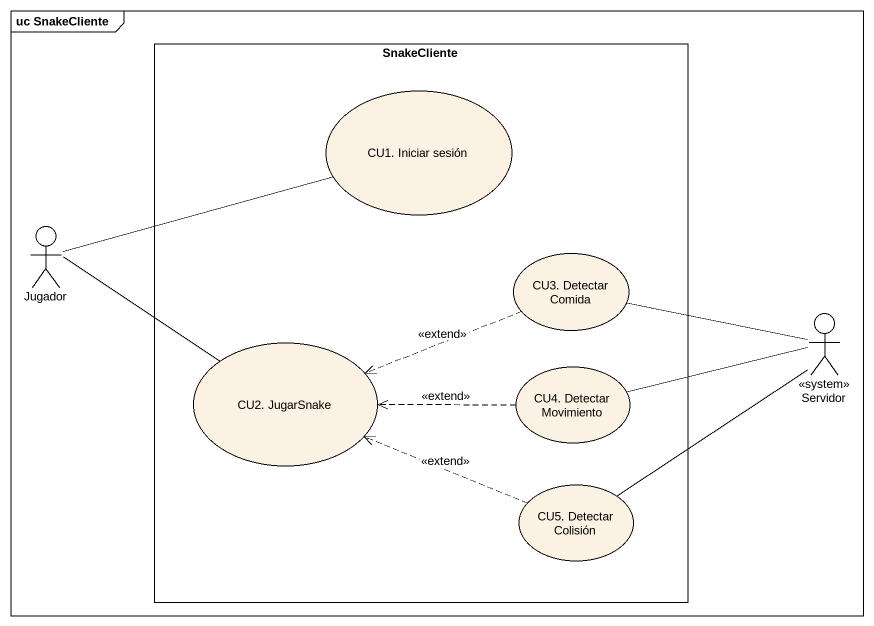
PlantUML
@startuml
mainframe uc SnakeCliente
rectangle SnakeCliente {
  usecase "CU1. Iniciar sesión" as CU1_Iniciar_sesión
  usecase "CU3. Detectar Comida" as CU3_Detectar_Comida
  usecase "CU2. JugarSnake" as CU2_JugarSnake
  usecase "CU4. Detectar Movimiento" as CU4_Detectar_Movimiento
  usecase "CU5. Detectar Colisión" as CU5_Detectar_Colisión
}
actor Jugador
actor Servidor <<system>>
Jugador -right- CU1_Iniciar_sesión
Jugador -right- CU2_JugarSnake
CU3_Detectar_Comida .left.> CU2_JugarSnake : <<extend>>
Servidor -left- CU3_Detectar_Comida
Servidor -left- CU4_Detectar_Movimiento
Servidor -left- CU5_Detectar_Colisión
CU4_Detectar_Movimiento .left.> CU2_JugarSnake : <<extend>>
CU5_Detectar_Colisión .left.> CU2_JugarSnake : <<extend>>
@enduml
